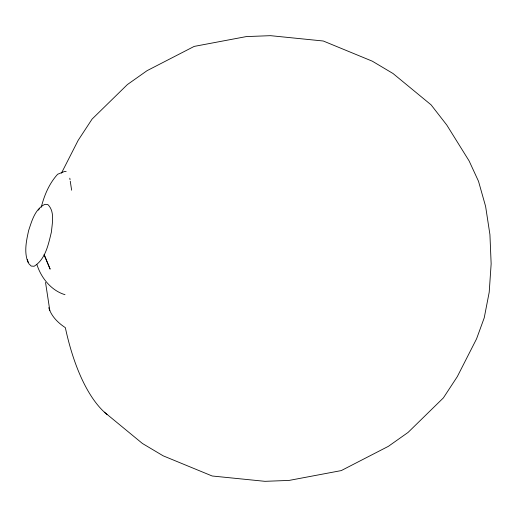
<?xml version="1.0" encoding="UTF-8"?>
<svg xmlns="http://www.w3.org/2000/svg" width="517" height="517" viewBox="0 0 517 517"><rect width="100%" height="100%" fill="white"/><g stroke="black" fill="none" stroke-linecap="round" stroke-linejoin="round"><path stroke-width="0.78" d="M41.282 207.239C44.249 195.271 49.257 183.445 57.645 174.248L64.851 171.34L66.163 171.547M27.272 259.54L28.881 263.773L31.207 266.068L34.103 266.268C45.619 259.25 48.417 244.16 51.416 231.984C52.185 223.105 55.015 211.466 47.816 204.525L44.921 204.325C35.014 209.004 31.854 220.869 28.668 230.42C26.354 240.819 23.795 252.374 28.144 262.578M61.439 173.156L78.157 140.353L92.084 119.091L127.389 84.568L147.048 70.68L194.185 46.407L246.338 36.584L270.494 35.673L323.28 41.005L372.279 61.168L393.036 73.524L431.1 104.861L446.759 125.004L469.106 160.91L478.516 181.286L485.612 206.412L489.922 234.569L491.15 263.851L489.205 292.247L484.229 317.826L476.558 338.855L457.299 376.647L443.373 397.909L408.062 432.432L388.403 446.32L341.265 470.593L289.113 480.416L264.956 481.327L212.17 475.995L163.172 455.832L142.414 443.476L104.35 412.139M38.245 210.135L39.706 208.461M65 294.684C51.248 290.593 41.218 277.959 36.933 264.626M44.107 254.855L50.136 269.137L44.204 254.668M69.795 178.184L70.021 179.69M70.254 181.189L71.637 190.204M45.528 282.431L49.839 310.588M106.987 414.44A158.738 65.485 87.6 0 1 65.342 327.649A224.488 77.886 -12.1 0 1 48.76 307.634"/></g></svg>
